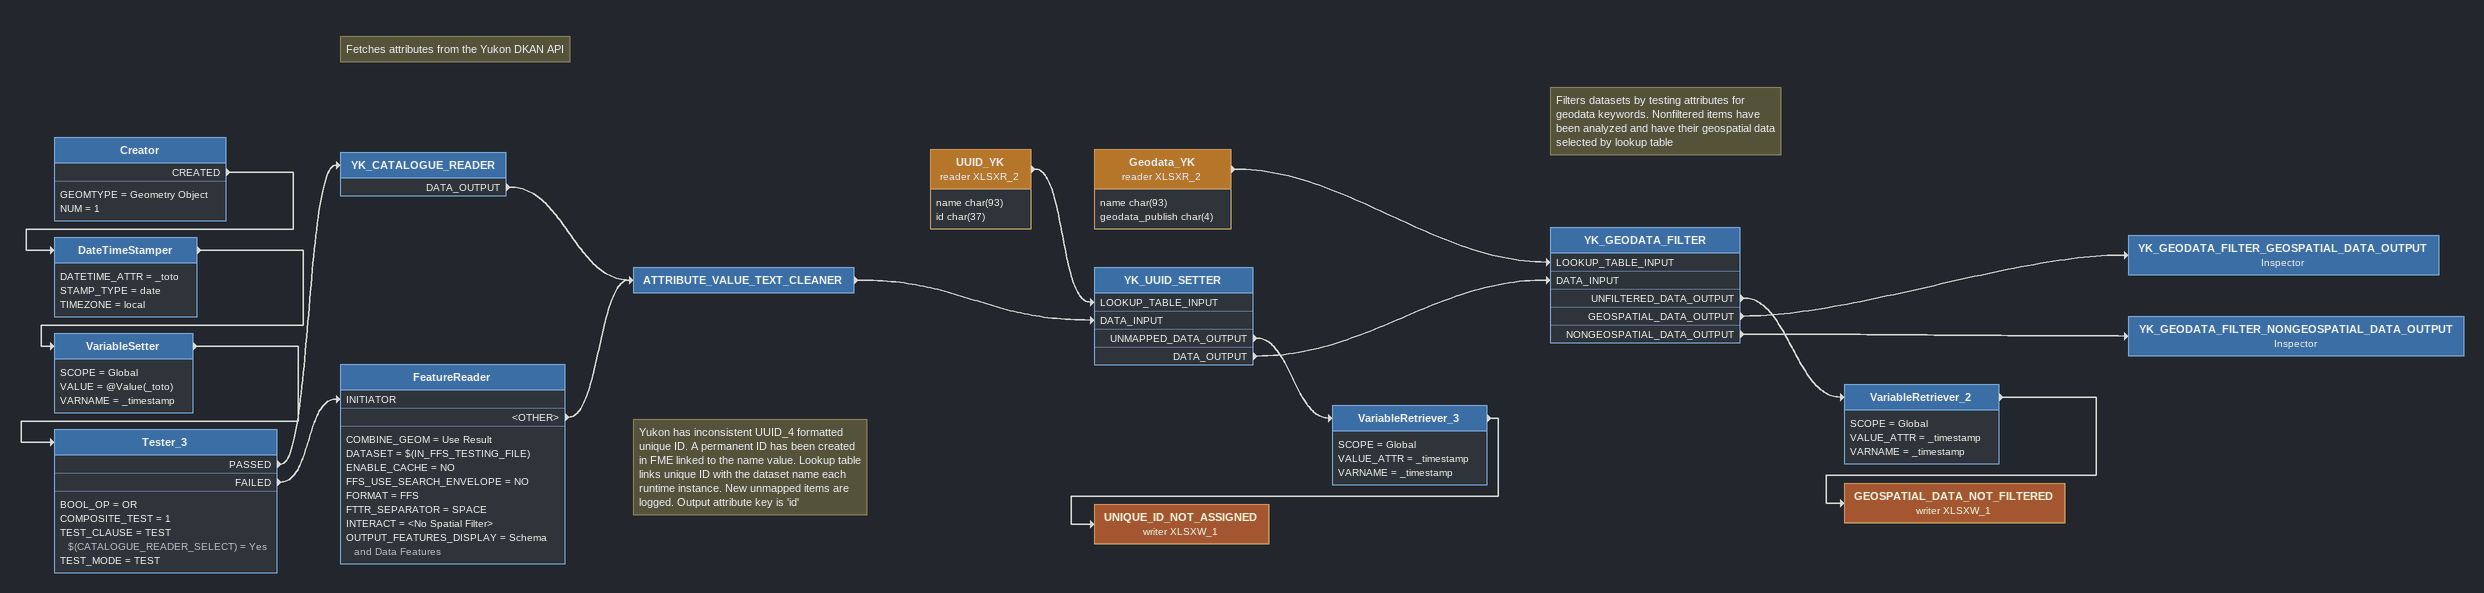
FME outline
Creator
    GEOMTYPE = Geometry Object
    NUM = 1
    CREATED -> DateTimeStamper
DateTimeStamper
    DATETIME_ATTR = _toto
    STAMP_TYPE = date
    TIMEZONE = local
    -> VariableSetter
VariableSetter
    SCOPE = Global
    VALUE = @Value(_toto)
    VARNAME = _timestamp
    -> Tester_3
Tester_3
    BOOL_OP = OR
    COMPOSITE_TEST = 1
    TEST_CLAUSE = TEST $(CATALOGUE_READER_SELECT) = Yes
    TEST_MODE = TEST
    PASSED -> YK_CATALOGUE_READER
    FAILED -> FeatureReader [INITIATOR]
Note: Fetches attributes from the Yukon DKAN API
YK_CATALOGUE_READER
    DATA_OUTPUT -> ATTRIBUTE_VALUE_TEXT_CLEANER
FeatureReader
    COMBINE_GEOM = Use Result
    DATASET = $(IN_FFS_TESTING_FILE)
    ENABLE_CACHE = NO
    FFS_USE_SEARCH_ENVELOPE = NO
    FORMAT = FFS
    FTTR_SEPARATOR = SPACE
    INTERACT = <No Spatial Filter>
    OUTPUT_FEATURES_DISPLAY = Schema and Data Features
    <OTHER> -> ATTRIBUTE_VALUE_TEXT_CLEANER
ATTRIBUTE_VALUE_TEXT_CLEANER
    -> YK_UUID_SETTER [DATA_INPUT]
UUID_YK (reader XLSXR_2)
    attributes: name char(93), id char(37)
    -> YK_UUID_SETTER [LOOKUP_TABLE_INPUT]
Note: Yukon has inconsistent UUID_4 formatted unique ID. A permanent ID has been created in FME linked to the name value. Lookup table links unique ID with the dataset name each runtime instance. New unmapped items are logged. Output attribute key is 'id'
YK_UUID_SETTER
    UNMAPPED_DATA_OUTPUT -> VariableRetriever_3
    DATA_OUTPUT -> YK_GEODATA_FILTER [DATA_INPUT]
VariableRetriever_3
    SCOPE = Global
    VALUE_ATTR = _timestamp
    VARNAME = _timestamp
    -> UNIQUE_ID_NOT_ASSIGNED (writer XLSXW_1)
UNIQUE_ID_NOT_ASSIGNED (writer XLSXW_1)
Geodata_YK (reader XLSXR_2)
    attributes: name char(93), geodata_publish char(4)
    -> YK_GEODATA_FILTER [LOOKUP_TABLE_INPUT]
Note: Filters datasets by testing attributes for geodata keywords. Nonfiltered items have been analyzed and have their geospatial data selected by lookup table
YK_GEODATA_FILTER
    UNFILTERED_DATA_OUTPUT -> VariableRetriever_2
    GEOSPATIAL_DATA_OUTPUT -> YK_GEODATA_FILTER_GEOSPATIAL_DATA_OUTPUT
    NONGEOSPATIAL_DATA_OUTPUT -> YK_GEODATA_FILTER_NONGEOSPATIAL_DATA_OUTPUT
YK_GEODATA_FILTER_GEOSPATIAL_DATA_OUTPUT: Inspector
YK_GEODATA_FILTER_NONGEOSPATIAL_DATA_OUTPUT: Inspector
VariableRetriever_2
    SCOPE = Global
    VALUE_ATTR = _timestamp
    VARNAME = _timestamp
    -> GEOSPATIAL_DATA_NOT_FILTERED (writer XLSXW_1)
GEOSPATIAL_DATA_NOT_FILTERED (writer XLSXW_1)
